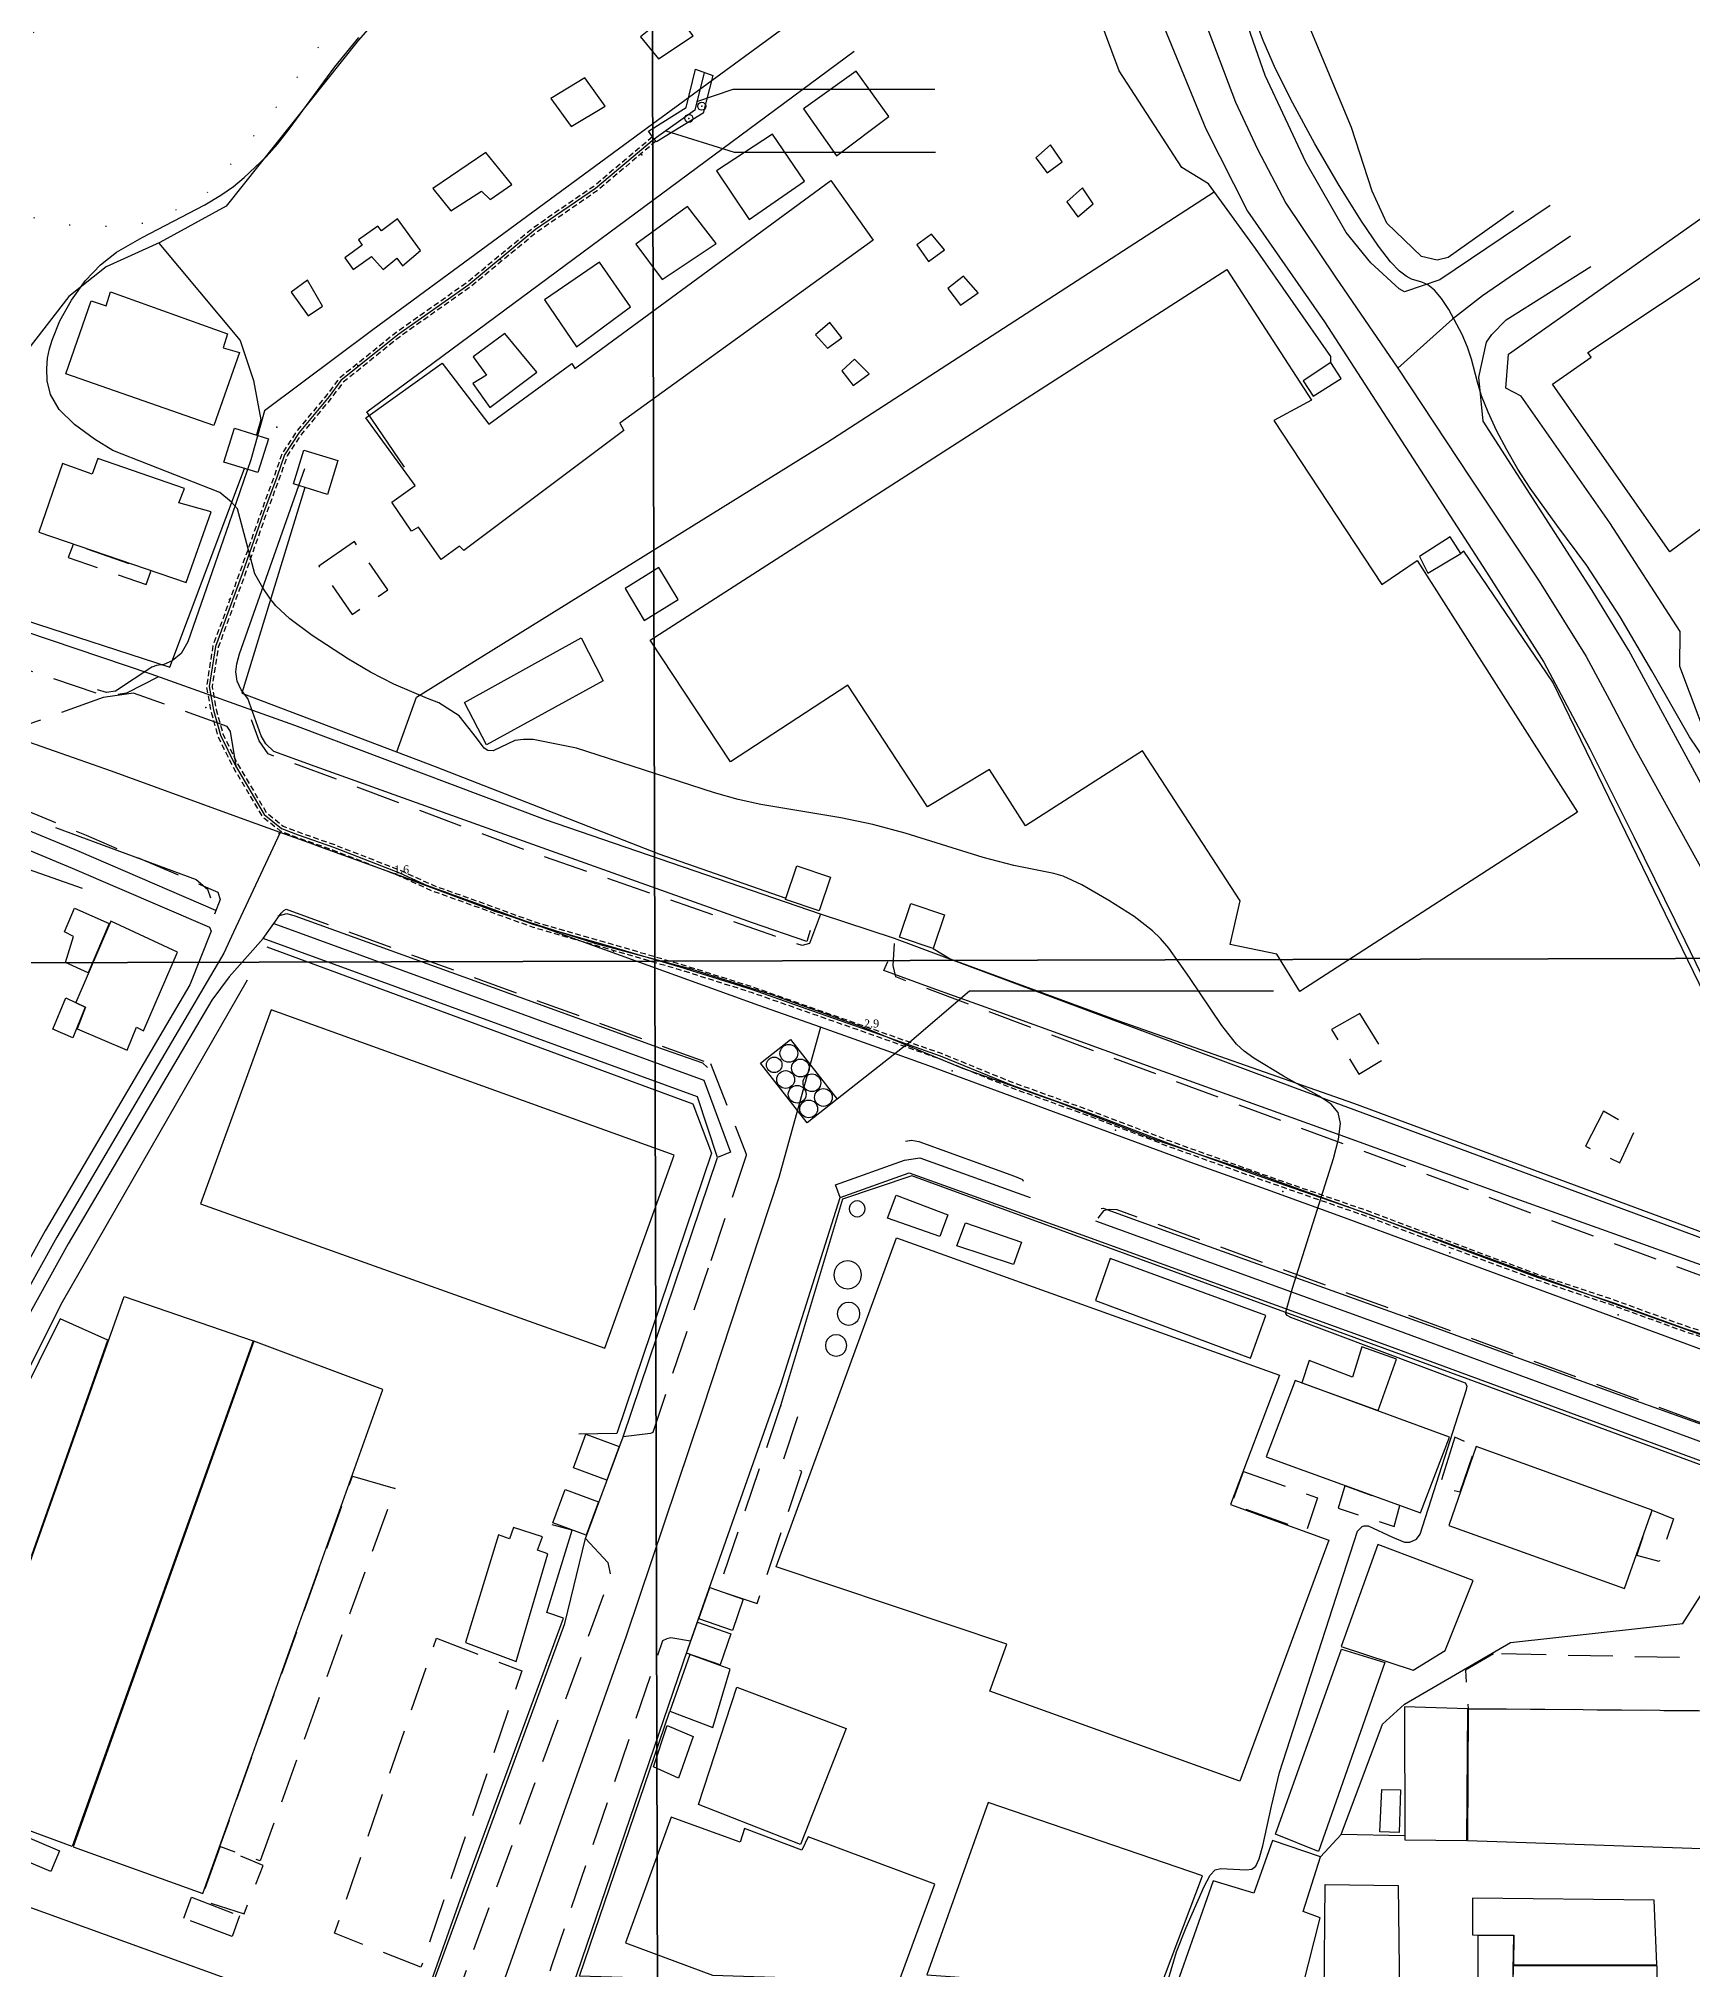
# Model space of a CAD drawing. Header units: millimetres. Extents: x 220021 to 223505, y 489325 to 491820.
# Drawn here: x 221732.9 to 221918.9, y 491147.2 to 491364.3 of the extents above; entities that cross this region are included whole.
import ezdxf

# ---------------------------------------------------------------- set-up
doc = ezdxf.new("R2010")
doc.units = ezdxf.units.MM
for name, pattern in [('5M2P5', [7.5, 5, -2.5]), ('AM4', [4, 0, -4]), ('HIDDEN', [9.525, 6.35, -3.175])]:
    doc.linetypes.add(name, pattern=pattern)
for name, color, linetype in [('000', 6, 'Continuous'), ('A0013110', 8, 'Continuous'), ('A0023210', 8, 'Continuous'), ('A0033324', 8, '5M2P5'), ('A0033327', 8, 'Continuous'), ('B0014111', 8, 'Continuous'), ('B0014116', 8, '5M2P5'), ('B0024120', 8, 'B0024120'), ('B0024127', 8, 'Continuous'), ('C0076117', 8, 'Continuous'), ('D0025111', 8, 'AM4'), ('F0017111', 8, 'Continuous'), ('SC520', 1, 'HIDDEN'), ('SC521', 1, 'Continuous'), ('SC523', 1, 'Continuous'), ('SC982', 7, 'Continuous'), ('SC983', 7, 'Continuous'), ('SC999', 7, 'Continuous'), ('zd001', 7, 'Continuous')]:
    doc.layers.add(name, color=color, linetype=linetype)
doc.styles.add('심도', font='')
doc.styles.get('심도').set_extended_font_data('Batang')
doc.linetypes.add('B0024120', pattern='A,10,-1.75,[133,ltypeshp.shx,S=0.75,R=0,X=0,Y=0],-3.25', length=15)

msp = doc.modelspace()

# ---------------------------------------------------------------- linework, layer by layer
at = {"layer": '000', "color": 2}
msp.add_lwpolyline([(221772.835, 491270.445), (221784.168, 491266.193), (221795.42, 491262.594), (221806.219, 491259.699), (221815.42, 491256.78), (221825.704, 491253.118), (221836.775, 491248.54), (221847.449, 491244.747), (221858.306, 491240.556), (221869.216, 491236.932), (221880.15, 491232.957), (221890.573, 491229.173), (221901.068, 491225.303), (221910.577, 491221.894), (221924.714, 491216.813)], dxfattribs=at)
for centre in [(221807.455, 491356.737), (221806.001, 491355.367)]:
    msp.add_circle(centre, 0.45, dxfattribs=at)
for p in [(221806.001, 491355.367), (221806.001, 491355.367), (221807.455, 491356.737), (221807.455, 491356.737), (221800.713, 491351.258), (221800.713, 491351.258), (221784.781, 491339.506), (221784.781, 491339.506), (221768.783, 491327.567), (221768.783, 491327.567), (221759.65, 491320.644), (221759.65, 491320.644), (221754.348, 491301.27), (221754.348, 491301.27), (221751.664, 491289.105), (221751.664, 491289.105), (221759.921, 491274.928), (221759.921, 491274.928), (221772.835, 491270.445), (221778.641, 491268.347), (221778.641, 491268.347), (221784.168, 491266.193, -3.443), (221795.42, 491262.594, -1.477), (221797.522, 491261.715), (221797.522, 491261.715), (221806.219, 491259.699, -1.526), (221815.42, 491256.78, -2.786), (221825.704, 491253.118, -3.195), (221835.618, 491248.245), (221835.618, 491248.245), (221836.775, 491248.54, -2.121), (221847.449, 491244.747, -1.804), (221854.004, 491241.552), (221854.004, 491241.552), (221858.306, 491240.556, -1.728), (221869.216, 491236.932, -1.75), (221872.799, 491234.673), (221872.799, 491234.673), (221880.15, 491232.957, -1.744), (221890.573, 491229.173, -2.085), (221891.607, 491227.774), (221891.607, 491227.774), (221901.068, 491225.303, -3.427), (221910.543, 491220.805), (221910.543, 491220.805), (221910.577, 491221.894, -2.033)]:
    msp.add_point(p, dxfattribs=at)
at = {"layer": 'A0013110', "flags": 128}
for points in [[(221902.87, 491345.559), (221890.461, 491337.191), (221886.475, 491335.853), (221885.885, 491336.177), (221882.704, 491339.131), (221879.936, 491342.522), (221875.408, 491350.452), (221870.834, 491360.203), (221866.79, 491371.817), (221864.677, 491382.262), (221864.038, 491390.222), (221864.283, 491405.612), (221864.969, 491413.723), (221865.41, 491424.542), (221865.505, 491427.578), (221867.736, 491436.064)], [(221927.818, 491226.505), (221874.221, 491246.294), (221829.147, 491263.122), (221820.812, 491265.86), (221789.892, 491276.485), (221761.667, 491287.063), (221745.507, 491292.858), (221722.941, 491300.45), (221706.701, 491304.794), (221701.714, 491306.745), (221677.275, 491315.761), (221672.023, 491317.144), (221663.029, 491321.403), (221648.482, 491328.877), (221635.551, 491337.371), (221616.11, 491354.468), (221614.078, 491358.61), (221613.552, 491363.23), (221613.816, 491365.503)], [(221859.478, 491365.584), (221864.131, 491354.206), (221868.825, 491344.942), (221877.493, 491332.491), (221895.701, 491304.324), (221902.149, 491294.206), (221907.349, 491284.451), (221912.307, 491274.499), (221918.037, 491262.891), (221923.539, 491251.523)], [(221935.775, 491281.492), (221931.081, 491279.615), (221922.354, 491278.506), (221921.407, 491278.624), (221919.866, 491280.509), (221911.733, 491295.502), (221907.601, 491302.272), (221895.344, 491321.293), (221894.838, 491326.275), (221895.723, 491330.197), (221896.326, 491331.077), (221897.944, 491332.718), (221907.446, 491338.702)], [(221597.401, 491332.217), (221605.749, 491330.797), (221611.352, 491328.433), (221617.337, 491324.943), (221623.298, 491319.386), (221631.842, 491314.07), (221643.204, 491308.036), (221652.948, 491302.29), (221665.744, 491296.128), (221680.564, 491290.34), (221695.463, 491285.574), (221707.784, 491281.46), (221727.088, 491275.017), (221736.636, 491271.052), (221752.09, 491264.393), (221752.282, 491263.964), (221749.881, 491257.926), (221733.596, 491230.261), (221722.46, 491210.22), (221722.3, 491209.916)], [(221775.136, 491139.931), (221792.037, 491186.08), (221794.367, 491195.644), (221798.594, 491207.073), (221809.209, 491238.48), (221806.961, 491245.331), (221758.105, 491263.122), (221754.303, 491258.802), (221752.329, 491256.171), (221736.2, 491228.771), (221725.099, 491208.793), (221723.096, 491204.985), (221704.743, 491162.912), (221690.575, 491129.65)], [(221926.065, 490967.632), (221884.145, 490965.926), (221841.562, 490964.157), (221829.822, 490962.765), (221785.434, 490961.255), (221780.631, 490965.66), (221775.385, 491083.957), (221776.329, 491092.685), (221782.839, 491116.739), (221793.427, 491146.715), (221805.89, 491183.204), (221816.389, 491213.054), (221823.006, 491233.983), (221830.761, 491236.765), (221850.73, 491229.605), (221884.679, 491217.321), (221928.193, 491201.314)]]:
    msp.add_lwpolyline(points, dxfattribs=at)
at = {"layer": 'A0023210', "flags": 128}
for points in [[(221863.134, 491368.7), (221867.483, 491357.204), (221869.946, 491351.886), (221873.154, 491345.84), (221878.715, 491337.507), (221885.748, 491327.261), (221893.848, 491315.001), (221901.651, 491303.298), (221906.941, 491294.854), (221909.541, 491289.977), (221912.404, 491284.523), (221920.382, 491270.096), (221925.187, 491258.347), (221933.336, 491239.405), (221935.085, 491234.846), (221936.833, 491230.286), (221937.008, 491225.017), (221936.815, 491224.008), (221934.536, 491212.127)], [(221905.155, 491342.135), (221898.387, 491337.531), (221895.271, 491335.411), (221891.876, 491332.77), (221885.748, 491327.261)], [(221923.136, 491215.704), (221879.45, 491231.807), (221870.963, 491234.878), (221862.475, 491237.949), (221833.002, 491248.819), (221829.957, 491249.899), (221820.797, 491253.146), (221813.886, 491255.595), (221788.989, 491264.585), (221764.091, 491273.574), (221763.803, 491273.679), (221760.024, 491275.055), (221755.995, 491276.522), (221741.072, 491281.955), (221715.362, 491290.955)], [(221760.024, 491275.055), (221754.799, 491263.821), (221753.701, 491261.458), (221734.898, 491229.516), (221723.779, 491209.507), (221721.742, 491205.635), (221703.366, 491163.505), (221689.184, 491130.212), (221685.444, 491120.421), (221681.703, 491110.629), (221673.889, 491088.047), (221669.856, 491072.436), (221669.097, 491069.225), (221668.612, 491063.01), (221669.676, 491038.672), (221670.199, 491030.067)], [(221820.797, 491253.146), (221817.572, 491241.512), (221816.108, 491236.231), (221807.491, 491210.063), (221798.964, 491184.642), (221784.281, 491143.323), (221774.23, 491113.818), (221768.825, 491093.43), (221768.25, 491082.789), (221768.811, 491068.111), (221769.371, 491053.433), (221770.477, 491030.714), (221770.859, 491024.689), (221773.24, 490969.241), (221773.347, 490965.909), (221773.738, 490953.66), (221774.832, 490927.372), (221776.959, 490887.078), (221777.683, 490865.175), (221779.084, 490823.771), (221780.741, 490786.488)]]:
    msp.add_lwpolyline(points, dxfattribs=at)
at = {"layer": 'A0033324', "flags": 128}
for points in [[(221574.656, 491329.398), (221574.092, 491331.964), (221574.409, 491332.547), (221574.733, 491332.874), (221579.239, 491334.289), (221585.547, 491334.871), (221590.558, 491334.905), (221597.685, 491334.759), (221603.505, 491334.255), (221611.903, 491332.541), (221613.144, 491332.018), (221619.738, 491328.173), (221625.741, 491322.577), (221633.839, 491317.539), (221645.159, 491311.526), (221654.834, 491305.821), (221667.342, 491299.798), (221681.903, 491294.111), (221696.706, 491289.376), (221709.05, 491285.254), (221728.49, 491278.766), (221738.195, 491274.736), (221753.038, 491268.34), (221753.27, 491267.523), (221752.09, 491264.393)], [(221746.335, 491292.561), (221742.749, 491290.71), (221741.605, 491290.528), (221739.612, 491290.621), (221721.785, 491296.619), (221707.865, 491300.343), (221707.315, 491301.335), (221707.106, 491304.686)], [(221820.812, 491265.86), (221819.56, 491262.559), (221818.743, 491262.341), (221788.54, 491272.72), (221760.29, 491283.307), (221758.682, 491283.884), (221757.655, 491285.352), (221756.34, 491288.973)], [(221927.818, 491226.505), (221926.123, 491224.008), (221924.058, 491223.629), (221872.828, 491242.544), (221829.296, 491258.797), (221828.968, 491260.102), (221829.147, 491263.122)], [(221980.43, 491174.166), (221983.1, 491176.808), (221982.908, 491177.307), (221982.704, 491177.463), (221962.144, 491190.242), (221939.573, 491201.763), (221929.512, 491205.091), (221886.05, 491221.079), (221854.18, 491232.611), (221853.281, 491232.654), (221852.64, 491232.5), (221850.414, 491229.718)], [(221794.367, 491195.644), (221796.87, 491192.926), (221797.202, 491191.457), (221777.97, 491138.948), (221768.497, 491110.037), (221765.249, 491098.037), (221764.308, 491093.785), (221764.137, 491089.695), (221764.116, 491081.676), (221764.967, 491059.864), (221766.169, 491027.628), (221765.975, 491027.43), (221763.209, 491026.744)], [(221806.203, 491184.095), (221803.972, 491184.461), (221803.514, 491184.35), (221803.033, 491184.121), (221790.593, 491147.699), (221780.022, 491117.772), (221780.02, 491117.604), (221780.14, 491117.485), (221782.839, 491116.739)]]:
    msp.add_lwpolyline(points, dxfattribs=at)
at = {"layer": 'A0033324'}
for points in [[(221755.114, 491282.333), (221754.433, 491286.39), (221754.083, 491286.951), (221743.528, 491290.736), (221740.129, 491290.232), (221731.3, 491287.063), (221730.757, 491286.277), (221723.9, 491264.59), (221716.46, 491243.438), (221717.192, 491241.948), (221718.673, 491240.688)], [(221758.105, 491263.122), (221760.159, 491265.958), (221760.461, 491266.27), (221760.721, 491266.426), (221808.443, 491249.048), (221812.456, 491238.868), (221812.457, 491238.72), (221808.172, 491226.041), (221801.93, 491207.574), (221801.692, 491207.434), (221798.594, 491207.073)]]:
    msp.add_lwpolyline(points, dxfattribs=at)
at = {"layer": 'A0033327', "flags": 128}
for points in [[(221752.796, 491266.266), (221737.416, 491272.894), (221727.789, 491276.892), (221708.417, 491283.357), (221696.085, 491287.475), (221681.234, 491292.226), (221666.543, 491297.963), (221653.891, 491304.056), (221644.182, 491309.781), (221632.841, 491315.805), (221624.52, 491320.982), (221618.538, 491326.558), (221612.248, 491330.226), (221611.628, 491330.487), (221604.627, 491332.526), (221597.543, 491333.488), (221590.346, 491333.713), (221583.973, 491333.25), (221580.819, 491332.959), (221574.3, 491331.016)], [(221759.325, 491264.806), (221807.702, 491247.19), (221810.679, 491239.08), (221809.209, 491238.48)], [(221851.735, 491231.369), (221885.365, 491219.2), (221928.853, 491203.203), (221938.8, 491199.912), (221961.16, 491188.499), (221981.892, 491175.613)]]:
    msp.add_lwpolyline(points, dxfattribs=at)
at = {"layer": 'A0033327'}
msp.add_lwpolyline([(221823.006, 491233.983), (221822.492, 491235.416), (221830.267, 491238.206), (221831.966, 491238.458), (221844.378, 491234.007)], dxfattribs=at)
at = {"layer": 'B0014111', "flags": 128}
for points in [[(221948.104, 491356.285), (221956.873, 491343.7), (221960.495, 491345.977), (221970.4, 491331.757), (221967.066, 491329.761), (221976.672, 491316.006), (221955.983, 491301.713), (221943.079, 491320.21), (221936.105, 491315.452), (221933.415, 491319.266), (221916.339, 491306.605), (221903.127, 491325.49), (221907.482, 491328.516), (221907.121, 491329.036)], [(221821.969, 491348.385), (221826.739, 491341.684), (221798.227, 491321.071), (221798.695, 491320.267), (221780.678, 491306.771), (221780.21, 491307.254), (221778.144, 491305.763), (221775.578, 491309.402), (221774.82, 491308.939), (221772.593, 491312.21), (221775.202, 491314.065), (221769.662, 491321.677), (221778.258, 491327.831), (221783.491, 491320.971), (221792.851, 491327.782), (221793.176, 491327.253)], [(221866.51, 491338.368), (221876.032, 491323.681), (221871.795, 491321.391), (221883.957, 491302.927), (221887.929, 491305.635), (221905.95, 491277.342), (221874.726, 491257.17), (221872.141, 491261.364), (221866.886, 491262.465), (221867.997, 491267.374), (221857.02, 491284.235), (221843.856, 491275.794), (221839.803, 491282.131), (221832.854, 491277.934), (221823.891, 491291.623), (221810.666, 491282.987), (221801.646, 491296.673)], [(221740.935, 491335.859), (221754.105, 491331.126), (221753.621, 491329.545), (221755.448, 491329.036), (221752.569, 491320.828), (221735.921, 491326.625), (221738.757, 491334.836), (221740.478, 491334.287)], [(221739.526, 491317.112), (221738.889, 491315.366), (221735.536, 491316.561), (221732.9, 491308.842), (221749.456, 491303.156), (221752.264, 491311.102), (221748.651, 491312.137), (221749.29, 491313.752)], [(221736.914, 491266.548), (221740.816, 491264.813), (221738.451, 491259.253), (221735.892, 491260.421), (221736.804, 491263.336), (221735.792, 491263.866)], [(221740.981, 491265.084), (221737.056, 491255.94), (221738.13, 491255.416), (221737.204, 491252.977), (221742.808, 491250.573), (221743.862, 491253.153), (221744.671, 491252.751), (221748.478, 491261.596)], [(221735.935, 491256.438), (221738.098, 491255.412), (221736.693, 491251.939), (221734.473, 491252.92)], [(221759.02, 491255.112), (221751.071, 491233.292), (221796.536, 491217.038), (221804.334, 491238.755)], [(221829.303, 491234.251), (221835.143, 491232.053), (221834.219, 491229.597), (221828.357, 491231.655)], [(221837.124, 491231.155), (221843.428, 491228.981), (221842.518, 491226.46), (221836.142, 491228.551)], [(221829.34, 491229.463), (221872.435, 491214.011), (221866.923, 491199.451), (221877.977, 491195.444), (221867.967, 491168.359), (221839.85, 491178.457), (221841.759, 491183.772), (221815.824, 491192.442)], [(221853.381, 491227.141), (221851.741, 491222.398), (221869.185, 491215.936), (221870.889, 491220.719)], [(221742.472, 491222.853), (221756.999, 491217.878), (221736.652, 491161.012), (221722.402, 491166.259)], [(221735.282, 491220.348), (221723.254, 491196.151), (221732.096, 491193.755), (221740.663, 491217.959)], [(221757.081, 491217.85), (221736.752, 491160.976), (221751.316, 491155.723), (221771.566, 491212.382)], [(221881.688, 491217.188), (221880.626, 491213.775), (221875.787, 491215.665), (221874.937, 491213.158), (221883.533, 491210.022), (221885.579, 491215.824)], [(221874.182, 491213.397), (221870.919, 491204.843), (221888.299, 491198.536), (221891.573, 491207.055)], [(221894.561, 491205.997), (221891.488, 491197.104), (221911.256, 491190.002), (221914.343, 491198.824)], [(221786.289, 491196.889), (221785.838, 491195.603), (221784.578, 491196.042), (221780.873, 491183.933), (221786.589, 491181.805), (221790.139, 491193.902), (221788.986, 491194.344), (221789.53, 491195.822)], [(221883.502, 491194.962), (221879.372, 491183.494), (221887.467, 491180.822), (221891.071, 491183.055), (221894.207, 491190.916)], [(221879.397, 491183.203), (221884.281, 491181.693), (221876.822, 491160.448), (221871.989, 491162.404)], [(221806.127, 491182.593), (221803.849, 491176.21), (221808.678, 491174.394), (221810.636, 491180.961)], [(221811.407, 491178.91), (221823.705, 491174.26), (221818.559, 491161.208), (221807.077, 491165.722)], [(221886.501, 491176.715), (221886.543, 491161.767), (221893.486, 491161.674), (221893.598, 491176.471)], [(221893.643, 491176.469), (221893.578, 491161.672), (221940.77, 491160.081), (221941.135, 491176.065)], [(221839.679, 491165.944), (221832.773, 491146.573), (221858.85, 491144.702), (221863.762, 491157.719)], [(221804.028, 491164.305), (221798.884, 491150.18), (221808.661, 491146.527), (221829.646, 491145.864), (221833.667, 491156.746), (221819.416, 491162.102), (221818.724, 491160.585), (221812.255, 491163.036), (221811.76, 491161.486)], [(221711.212, 491161.649), (221760.319, 491143.855), (221753.722, 491125.093), (221704.367, 491142.954)], [(221730.096, 491162.703), (221735.223, 491160.528), (221734.232, 491158.191), (221729.105, 491160.367)], [(221871.65, 491161.67), (221869.552, 491155.769), (221864.96, 491157.138), (221860.688, 491144.984), (221875.018, 491145.124), (221877.01, 491152.982), (221875.097, 491153.679), (221877.047, 491159.821)], [(221877.588, 491156.731), (221885.794, 491156.623), (221885.929, 491144.252), (221877.443, 491144.261)], [(221894.144, 491155.2), (221894.139, 491151.066), (221898.791, 491151.042), (221898.766, 491147.673), (221914.878, 491147.729), (221914.586, 491154.955)], [(221894.774, 491151.029), (221898.749, 491151.002), (221898.109, 491117.706), (221894.74, 491117.474)], [(221914.882, 491147.614), (221914.675, 491117.347), (221898.199, 491117.704), (221898.765, 491147.566)]]:
    msp.add_lwpolyline(points, close=True, dxfattribs=at)
at = {"layer": 'B0014111'}
for points in [[(221783.256, 491284.911), (221780.778, 491289.683), (221793.884, 491296.924), (221796.371, 491292.104)], [(221803.559, 491174.594), (221806.477, 491173.354), (221804.847, 491168.684), (221802.018, 491169.947)]]:
    msp.add_lwpolyline(points, close=True, dxfattribs=at)
at = {"layer": 'B0014116', "flags": 128}
for points in [[(221736.746, 491307.455), (221736.203, 491305.966), (221744.973, 491302.945), (221745.474, 491304.419)], [(221768.378, 491307.763), (221764.38, 491304.986), (221768.143, 491299.571), (221772.14, 491302.348)], [(221881.458, 491254.697), (221878.29, 491252.906), (221881.345, 491247.869), (221884.549, 491249.775)], [(221908.883, 491243.712), (221906.867, 491239.76), (221910.714, 491237.885), (221912.435, 491241.613)], [(221816.322, 491210.566), (221809.295, 491189.809), (221813.686, 491188.322), (221818.716, 491203.181), (221816.576, 491204.281), (221818.393, 491209.729)], [(221892.137, 491207.021), (221890.425, 491201.483), (221892.745, 491200.883), (221894.507, 491206.019)], [(221768.169, 491202.662), (221772.952, 491201.265), (221757.779, 491159.386), (221753.248, 491160.983)], [(221868.372, 491203.185), (221876.691, 491200.232), (221875.466, 491196.454), (221867.033, 491199.5)], [(221879.775, 491201.574), (221879.017, 491199.061), (221885.339, 491196.988), (221885.959, 491199.339)], [(221914.368, 491198.813), (221916.74, 491197.859), (221915.144, 491193.036), (221912.624, 491193.744)], [(221777.606, 491184.429), (221787.204, 491180.758), (221775.869, 491147.418), (221766.153, 491151.24)], [(221896.519, 491182.674), (221893.358, 491180.814), (221893.643, 491176.5), (221941.124, 491176.084), (221937.823, 491181.816)], [(221753.228, 491160.931), (221751.106, 491154.991), (221755.967, 491153.422), (221758.129, 491158.852)]]:
    msp.add_lwpolyline(points, close=True, dxfattribs=at)
at = {"layer": 'B0014116'}
for points in [[(221883.933, 491167.403), (221886.03, 491167.37), (221885.88, 491162.581), (221883.732, 491162.668)], [(221749.187, 491152.937), (221750.043, 491155.295), (221755.467, 491153.204), (221754.632, 491150.872)]]:
    msp.add_lwpolyline(points, close=True, dxfattribs=at)
at = {"layer": 'B0024120', "flags": 128}
for points in [[(221898.757, 491344.936), (221891.421, 491339.703), (221890.159, 491339.402), (221888.417, 491339.838), (221884.513, 491343.581), (221882.859, 491347.188), (221880.522, 491354.345), (221872.285, 491374.135), (221870.14, 491383.952), (221870.122, 491393.863), (221870.554, 491406.992), (221896.536, 491408.483), (221912.908, 491409.524), (221934.435, 491410.863), (221948.365, 491412.718), (221967.217, 491416.85), (221988.868, 491420.372), (222003.956, 491417.55), (222015.323, 491414.361), (222022.192, 491411.352)], [(221878.205, 491327.914), (221878.215, 491328.59), (221869.747, 491340.717), (221864.435, 491347.998), (221861.448, 491349.855), (221854.413, 491360.732), (221849.659, 491373.427), (221845.748, 491384.556), (221844.253, 491394.807), (221844.914, 491399.559), (221844.818, 491401.016), (221843.25, 491403.838), (221830.464, 491395.612), (221819.127, 491388.679), (221808.909, 491385.076), (221795.598, 491382.87), (221784.386, 491381.114), (221779.592, 491376.515), (221768.805, 491364.142), (221753.945, 491345.499), (221746.504, 491341.393), (221740.456, 491338.681), (221736.264, 491335.333), (221728.852, 491325.729), (221727.604, 491320.036), (221728.474, 491311.22), (221730.813, 491300.277), (221731.229, 491298.978), (221707.352, 491304.847)], [(221932.404, 491283.327), (221921.698, 491282.456), (221917.447, 491293.722), (221917.486, 491297.671), (221909.597, 491309.88), (221899.604, 491324.108), (221897.893, 491325.005), (221898.207, 491328.854), (221928.206, 491350.012)], [(221773.166, 491284.105), (221775.381, 491290.28), (221821.531, 491318.924), (221865.076, 491347.119)], [(221746.369, 491341.333), (221755.52, 491330.382), (221757.024, 491325.871), (221757.86, 491321.444), (221757.366, 491319.758)], [(221731.229, 491298.978), (221747.626, 491293.626), (221756.022, 491315.987)], [(221762.822, 491313.839), (221755.703, 491290.711), (221777.48, 491282.474), (221802.63, 491272.664), (221816.912, 491267.647)], [(221833.48, 491262.017), (221835.387, 491260.843), (221854.267, 491253.912), (221880.74, 491244.623), (221925.934, 491227.88), (221931.37, 491231.158), (221924.104, 491248.893), (221910.755, 491276.352), (221903.169, 491291.961), (221893.182, 491306.673), (221892.828, 491306.418)], [(221737.784, 491268.736), (221714.23, 491277.033), (221690.428, 491219.745), (221684.133, 491220.451)], [(221758.536, 491262.17), (221806.435, 491244.529), (221808.536, 491238.989), (221797.909, 491207.433), (221793.617, 491207.36)], [(221675.007, 490831.297), (221674.608, 490840.878), (221674.745, 490876.275), (221681.455, 490882.311), (221682.437, 490885.156), (221680.57, 490913.662), (221679.846, 490921.783), (221674.079, 491034.268), (221673.972, 491038.463), (221673.416, 491046.14), (221672.288, 491063.973), (221672.819, 491071.412), (221675.211, 491080.13), (221680.385, 491094.906), (221722.287, 491195.922), (221735.548, 491222.244), (221756.37, 491258.475)], [(221927.389, 491201.1), (221893.668, 491213.55), (221831.069, 491236.419), (221823.266, 491233.789), (221816.322, 491210.566)], [(221886.542, 491162.194), (221879.355, 491162.341), (221884.008, 491174.755), (221886.475, 491177.026), (221898.403, 491183.95), (221917.786, 491186.081), (221927.389, 491201.1), (221938.454, 491197.467), (221960.048, 491186.424), (221979.405, 491173.866)], [(221762.96, 491027.908), (221762.368, 491047.776), (221761.44, 491064.304), (221760.562, 491089.431), (221761.723, 491097.848), (221765.381, 491111.576), (221775.535, 491141.639), (221780.741, 491156.264), (221791.882, 491186.693), (221790.037, 491187.311), (221792.869, 491196.579), (221790.639, 491197.171)], [(221875.018, 491145.124), (221874.938, 491143.888), (221793.717, 491146.403), (221803.849, 491176.21)], [(221879.355, 491162.341), (221877.048, 491159.821)]]:
    msp.add_lwpolyline(points, dxfattribs=at)
at = {"layer": 'B0024127', "flags": 128}
for points in [[(221753.707, 491316.707), (221754.896, 491320.527), (221758.715, 491319.338), (221757.526, 491315.519)], [(221761.522, 491314.244), (221762.71, 491318.063), (221766.53, 491316.874), (221765.341, 491313.055)], [(221816.866, 491267.514), (221818.157, 491271.299), (221821.943, 491270.008), (221820.652, 491266.223)], [(221829.684, 491263.278), (221830.975, 491267.064), (221834.761, 491265.773), (221833.47, 491261.987)], [(221793.01, 491203.607), (221794.397, 491207.359), (221798.149, 491205.972), (221796.762, 491202.22)], [(221790.697, 491197.398), (221792.084, 491201.15), (221795.836, 491199.763), (221794.449, 491196.011)], [(221808.347, 491190.117), (221812.126, 491188.802), (221810.909, 491185.29), (221807.129, 491186.599)], [(221806.961, 491186.248), (221810.739, 491184.933), (221809.523, 491181.421), (221805.743, 491182.73)]]:
    msp.add_lwpolyline(points, close=True, dxfattribs=at)
at = {"layer": 'C0076117', "flags": 128}
for points in [[(221800.553, 491364.552), (221802.602, 491362.073), (221806.484, 491364.64), (221804.294, 491367.539)], [(221790.487, 491357.614), (221792.773, 491354.454), (221796.602, 491356.739), (221794.294, 491359.939)], [(221824.821, 491360.663), (221818.892, 491356.458), (221822.615, 491351.168), (221828.477, 491355.566)], [(221815.394, 491353.583), (221809.096, 491349.475), (221812.799, 491343.98), (221819.021, 491348.309)], [(221783.183, 491351.534), (221777.215, 491347.464), (221779.221, 491344.95), (221782.687, 491347.184), (221783.659, 491346.245), (221786.102, 491347.915)], [(221846.681, 491352.381), (221845.026, 491350.937), (221846.305, 491349.25), (221847.984, 491350.468)], [(221850.271, 491347.54), (221848.522, 491345.984), (221849.756, 491344.281), (221851.481, 491345.768)], [(221773.225, 491344.085), (221771.424, 491342.722), (221771.027, 491343.243), (221768.833, 491341.718), (221769.255, 491341.09), (221767.308, 491339.684), (221768.244, 491338.387), (221770.298, 491339.845), (221771.624, 491338.362), (221773.14, 491339.646), (221773.792, 491338.782), (221775.821, 491340.501)], [(221805.85, 491345.451), (221800.031, 491341.229), (221802.996, 491337.252), (221809.061, 491341.31)], [(221833.305, 491342.357), (221831.631, 491341.132), (221832.945, 491339.28), (221834.747, 491340.569)], [(221795.931, 491339.2), (221789.781, 491334.964), (221793.357, 491329.67), (221799.446, 491334.177)], [(221836.906, 491337.634), (221835.128, 491336.233), (221836.535, 491334.374), (221838.542, 491335.763)], [(221763.098, 491337.156), (221761.256, 491335.802), (221763.163, 491333.174), (221764.785, 491334.253)], [(221785.29, 491331.162), (221781.741, 491328.554), (221783.233, 491326.475), (221781.703, 491325.532), (221783.63, 491322.837), (221788.9, 491326.831)], [(221821.843, 491332.422), (221820.249, 491331.032), (221821.588, 491329.539), (221823.188, 491330.69)], [(221824.628, 491328.296), (221823.194, 491326.972), (221824.493, 491325.314), (221826.27, 491326.626)], [(221875.094, 491325.857), (221876.207, 491324.11), (221879.361, 491326.099), (221878.205, 491327.914)], [(221891.636, 491308.287), (221888.165, 491306.107), (221889.109, 491304.232), (221892.828, 491306.418)], [(221800.987, 491298.905), (221804.811, 491301.249), (221802.61, 491304.839), (221798.84, 491302.49)]]:
    msp.add_lwpolyline(points, close=True, dxfattribs=at)
at = {"layer": 'C0076117'}
for points in [[(221825.822, 491232.718), (221825.779, 491232.995), (221825.651, 491233.244), (221825.453, 491233.442), (221825.204, 491233.57), (221824.927, 491233.613), (221824.651, 491233.57), (221824.401, 491233.442), (221824.203, 491233.244), (221824.076, 491232.995), (221824.032, 491232.718), (221824.076, 491232.442), (221824.203, 491232.192), (221824.401, 491231.994), (221824.651, 491231.867), (221824.927, 491231.823), (221825.204, 491231.867), (221825.453, 491231.994), (221825.651, 491232.192), (221825.779, 491232.442)], [(221825.43, 491225.296), (221825.353, 491225.78), (221825.131, 491226.217), (221824.785, 491226.563), (221824.348, 491226.785), (221823.864, 491226.862), (221823.381, 491226.785), (221822.944, 491226.563), (221822.598, 491226.217), (221822.376, 491225.78), (221822.299, 491225.296), (221822.376, 491224.813), (221822.598, 491224.376), (221822.944, 491224.03), (221823.381, 491223.808), (221823.864, 491223.731), (221824.348, 491223.808), (221824.785, 491224.03), (221825.131, 491224.376), (221825.353, 491224.813)], [(221825.243, 491220.919), (221825.181, 491221.312), (221825, 491221.667), (221824.719, 491221.948), (221824.364, 491222.129), (221823.971, 491222.191), (221823.578, 491222.129), (221823.223, 491221.948), (221822.942, 491221.667), (221822.761, 491221.312), (221822.699, 491220.919), (221822.761, 491220.526), (221822.942, 491220.171), (221823.223, 491219.889), (221823.578, 491219.709), (221823.971, 491219.647), (221824.364, 491219.709), (221824.719, 491219.889), (221825, 491220.171), (221825.181, 491220.526)], [(221823.76, 491217.352), (221823.701, 491217.723), (221823.531, 491218.057), (221823.265, 491218.323), (221822.931, 491218.493), (221822.56, 491218.552), (221822.189, 491218.493), (221821.855, 491218.323), (221821.589, 491218.057), (221821.419, 491217.723), (221821.36, 491217.352), (221821.419, 491216.981), (221821.589, 491216.647), (221821.855, 491216.381), (221822.189, 491216.211), (221822.56, 491216.152), (221822.931, 491216.211), (221823.265, 491216.381), (221823.531, 491216.647), (221823.701, 491216.981)]]:
    msp.add_lwpolyline(points, close=True, dxfattribs=at)
at = {"layer": 'D0025111', "flags": 128}
msp.add_lwpolyline([(221763.154, 491430.2), (221750.975, 491435.234), (221746.527, 491437.032), (221742.482, 491439.123), (221740.663, 491440.187), (221738.879, 491440.729), (221737.123, 491440.306), (221735.809, 491439.531), (221734.533, 491437.762), (221733.958, 491435.446), (221734.25, 491433.197), (221735.06, 491430.811), (221736.273, 491427.737), (221737.795, 491424.987), (221741.303, 491420.061), (221742.53, 491417.026), (221743.195, 491413.824), (221743.333, 491411.661), (221743.328, 491407.963), (221742.01, 491400.949), (221740.944, 491397.421), (221740.26, 491393.997), (221739.924, 491390.371), (221739.92, 491383.795), (221739.915, 491379.773), (221739.897, 491377.168), (221739.786, 491374.362), (221739.643, 491372.675), (221739.307, 491371.118), (221736.201, 491367.527), (221732.917, 491365.344), (221728.781, 491363.227), (221725.871, 491361.093), (221723.505, 491358.571), (221721.796, 491355.598), (221721.214, 491353.447), (221721.243, 491350.839), (221723.624, 491347.357), (221727.884, 491345.326), (221731.031, 491344.545), (221733.876, 491343.797), (221736.894, 491343.296), (221739.592, 491343.214), (221742.06, 491343.258), (221744.546, 491343.585), (221747.077, 491344.496), (221749.057, 491345.443), (221750.378, 491345.931), (221751.746, 491346.894), (221758.822, 491355.544), (221766.892, 491367.039), (221772.969, 491376.27), (221776.896, 491383.885), (221779.381, 491388.811), (221780.63, 491391.803), (221781.278, 491395.281), (221781.49, 491398.022), (221781.487, 491401.213), (221781.145, 491404.336), (221780.382, 491409.773), (221779.828, 491412.184), (221776.453, 491417.822), (221771.377, 491424.11), (221768.448, 491426.531)], close=True, dxfattribs=at)
at = {"layer": 'F0017111'}
for points, elevation in [([(221920.505, 491282.905), (221918.558, 491285.825), (221914.306, 491293.242), (221910.748, 491299.306), (221907.004, 491305.062), (221903.628, 491309.62), (221900.627, 491313.774), (221899.256, 491315.916), (221897.99, 491318.089), (221896.849, 491320.26), (221895.887, 491322.324), (221895.162, 491324.157), (221894.697, 491325.683), (221894.047, 491328.288), (221893.587, 491329.641), (221892.989, 491331.056), (221891.488, 491333.877), (221890.664, 491335.111), (221889.861, 491336.06), (221889.126, 491336.641), (221888.46, 491336.949), (221887.286, 491337.298), (221886.674, 491337.611), (221885.924, 491338.197), (221884.93, 491339.221), (221883.551, 491340.978), (221881.639, 491343.798), (221879.143, 491347.828), (221876.418, 491352.501), (221873.917, 491357.068), (221871.992, 491360.939), (221870.597, 491364.134), (221869.584, 491366.833)], 45), ([(221859.471, 491144.464), (221860.831, 491149.141), (221861.925, 491151.875), (221863.969, 491156.495), (221864.646, 491157.776), (221865.192, 491158.361), (221865.836, 491158.526), (221868.667, 491158.389), (221869.324, 491158.449), (221869.781, 491158.797), (221870.155, 491159.621), (221870.545, 491161.063), (221871.519, 491165.52), (221872.431, 491169.341), (221881.19, 491196.45), (221881.748, 491197.008), (221881.971, 491197.063), (221882.417, 491197.063), (221885.149, 491195.782), (221886.487, 491195.225), (221887.101, 491195.225), (221887.826, 491195.559), (221888.272, 491196.116), (221893.478, 491212.392), (221893.541, 491212.771), (221893.351, 491213.118), (221873.714, 491220.487), (221873.313, 491220.71), (221873.134, 491220.955), (221873.174, 491221.235), (221873.883, 491223.813), (221878.501, 491238.391), (221879.073, 491240.554), (221879.305, 491242.32), (221879.047, 491243.568), (221878.247, 491244.501), (221876.882, 491245.401), (221872.899, 491247.645), (221869.528, 491249.648), (221868.462, 491250.443), (221867.607, 491251.243), (221865.934, 491253.324), (221862.324, 491258.741), (221859.981, 491262.03), (221859.042, 491263.119), (221858.143, 491264.002), (221856.096, 491265.608), (221853.239, 491267.416), (221850.188, 491269.163), (221848.106, 491270.143), (221847.046, 491270.452), (221842.541, 491271.354), (221839.098, 491272.218), (221830.324, 491274.961), (221826.675, 491275.944), (221823.107, 491276.693), (221814.078, 491278.209), (221811.558, 491278.774), (221808.878, 491279.508), (221796.954, 491283.363), (221793.373, 491284.529), (221788.479, 491285.518), (221787.396, 491285.518), (221786.444, 491285.388), (221783.977, 491284.22), (221783.371, 491284.263), (221782.981, 491284.522), (221782.115, 491285.691), (221780.167, 491288.157), (221777.866, 491289.629), (221776.592, 491290.117), (221772.834, 491291.738), (221770.209, 491293.091), (221767.727, 491294.529), (221763.636, 491297.206), (221761.112, 491299.079), (221759.559, 491300.533), (221758.873, 491301.397), (221758.098, 491302.58), (221757.191, 491304.146), (221755.247, 491311.447), (221754.544, 491312.2), (221753.238, 491313.304), (221741.204, 491318.025), (221739.144, 491319.289), (221736.904, 491320.93), (221735.185, 491322.625), (221734.209, 491324.292), (221733.823, 491325.855), (221733.782, 491327.241), (221733.88, 491328.407), (221734.076, 491329.432), (221734.371, 491330.427), (221735.255, 491332.595), (221736.553, 491334.921), (221738.141, 491337.12), (221739.81, 491338.883), (221741.64, 491340.314), (221744.524, 491341.968), (221751.565, 491345.63), (221753.371, 491346.719), (221754.779, 491347.713), (221756.001, 491348.71), (221758.459, 491351.041), (221759.74, 491352.481), (221761.058, 491354.143), (221766.197, 491361.18), (221768.867, 491364.469)], 40)]:
    msp.add_lwpolyline(points, dxfattribs=dict(at, elevation=elevation))
at = {"layer": 'SC520', "ltscale": 0.1, "flags": 128}
for points in [[(221801.908, 491353.283), (221795.305, 491347.719), (221788.578, 491343.108), (221781.058, 491336.909), (221773.064, 491331.273), (221766.629, 491326.086), (221765.282, 491324.279), (221761.925, 491320.215), (221760.249, 491317.671), (221759.37, 491315.133), (221757.876, 491311.093), (221755.474, 491304.251), (221752.469, 491296.048), (221751.745, 491291.479), (221752.232, 491288.753), (221753.014, 491285.885), (221754.698, 491282.464), (221758.003, 491276.866), (221760.041, 491275.225), (221761.949, 491274.489), (221765.913, 491273.097), (221773.347, 491270.213), (221776.999, 491268.538), (221781.492, 491266.926), (221788.48, 491264.402), (221796.492, 491262.097), (221804.911, 491259.649), (221813.004, 491257.091), (221819.068, 491254.953), (221826.766, 491252.252), (221834.146, 491249.636), (221842.128, 491246.396), (221851.395, 491243.04), (221859.899, 491239.772), (221868.737, 491236.594), (221872.966, 491235.101), (221882.094, 491231.941), (221891.764, 491228.313), (221901.308, 491224.75), (221909.928, 491221.873), (221917.921, 491218.957), (221925.841, 491216.431), (221934.313, 491212.91), (221943.158, 491209.194), (221948.617, 491206.798), (221956.854, 491203.224), (221963.12, 491199.997), (221971.163, 491195.366), (221978.651, 491190.538), (221986.647, 491185.183), (221993.185, 491179.856), (221999.161, 491175.279), (222005.515, 491169.933), (222011.261, 491164.938), (222017.459, 491158.832), (222022.401, 491154.212), (222027.77, 491148.415), (222029.329, 491147.458)], [(221802.293, 491352.796), (221795.681, 491347.225), (221788.952, 491342.612), (221781.434, 491336.415), (221773.438, 491330.777), (221767.079, 491325.652), (221765.77, 491323.897), (221762.425, 491319.845), (221760.809, 491317.395), (221759.954, 491314.925), (221758.46, 491310.883), (221756.058, 491304.041), (221753.071, 491295.892), (221752.373, 491291.485), (221752.838, 491288.889), (221753.596, 491286.105), (221755.244, 491282.758), (221758.479, 491277.278), (221760.355, 491275.769), (221762.163, 491275.071), (221766.127, 491273.679), (221773.589, 491270.785), (221777.233, 491269.112), (221781.702, 491267.51), (221788.672, 491264.992), (221796.664, 491262.693), (221805.091, 491260.243), (221813.2, 491257.679), (221819.274, 491255.537), (221826.972, 491252.836), (221834.366, 491250.216), (221842.35, 491246.974), (221851.611, 491243.62), (221860.115, 491240.354), (221868.945, 491237.178), (221873.17, 491235.687), (221882.304, 491232.525), (221891.982, 491228.893), (221901.514, 491225.334), (221910.132, 491222.459), (221918.121, 491219.543), (221926.055, 491217.013), (221934.553, 491213.482), (221943.402, 491209.764), (221948.865, 491207.366), (221957.12, 491203.784), (221963.416, 491200.541), (221971.485, 491195.896), (221978.991, 491191.056), (221987.017, 491185.681), (221993.569, 491180.342), (221999.549, 491175.763), (222005.917, 491170.405), (222011.683, 491165.394), (222017.889, 491159.28), (222022.841, 491154.65), (222028.168, 491148.899), (222029.757, 491147.922), (222029.763, 491147.916)]]:
    msp.add_lwpolyline(points, dxfattribs=at)
at = {"layer": 'SC521'}
msp.add_lwpolyline([(221808.706, 491360.196), (221807.621, 491355.961), (221802.35, 491352.733), (221802.084, 491353.026), (221801.454, 491353.943), (221805.714, 491356.601), (221806.749, 491360.891)], close=True, dxfattribs=at)
at = {"layer": 'SC523'}
for points in [[(221807.728, 491360.544), (221806.668, 491356.281)], [(221806.668, 491356.281), (221802.084, 491353.026)], [(221802.084, 491353.026), (221795.493, 491347.472), (221788.765, 491342.86), (221781.246, 491336.662), (221773.251, 491331.025), (221766.854, 491325.869), (221765.526, 491324.088), (221762.175, 491320.03), (221760.529, 491317.533), (221759.662, 491315.029), (221758.168, 491310.988), (221755.766, 491304.146), (221752.77, 491295.97), (221752.059, 491291.482), (221752.535, 491288.821), (221753.305, 491285.995), (221754.971, 491282.611), (221758.241, 491277.072), (221760.198, 491275.497), (221762.056, 491274.78), (221766.02, 491273.388), (221773.468, 491270.499), (221777.116, 491268.825), (221781.597, 491267.218), (221788.576, 491264.697), (221796.578, 491262.395), (221805.001, 491259.946), (221813.102, 491257.385), (221819.171, 491255.245), (221826.869, 491252.544), (221834.256, 491249.926), (221842.239, 491246.685), (221851.503, 491243.33), (221860.007, 491240.063), (221868.841, 491236.886), (221873.068, 491235.394), (221882.199, 491232.233), (221891.873, 491228.603), (221901.411, 491225.042), (221910.03, 491222.166), (221918.021, 491219.25), (221925.948, 491216.722)]]:
    msp.add_lwpolyline(points, dxfattribs=at)
at = {"layer": 'SC982', "linetype": 'Continuous'}
for points in [[(221806.914, 491357.274), (221810.988, 491358.656), (221833.655, 491358.656)], [(221803.413, 491353.97), (221811.105, 491351.559), (221833.724, 491351.559)], [(221830.562, 491251.235), (221837.56, 491257.223), (221871.751, 491257.223)]]:
    msp.add_lwpolyline(points, dxfattribs=at)
at = {"layer": 'SC983', "linetype": 'Continuous'}
msp.add_lwpolyline([(221830.562, 491251.235), (221822.678, 491245.061), (221819.292, 491242.41), (221814.052, 491249.102), (221817.437, 491251.753), (221822.678, 491245.061)], dxfattribs=at)
for centre, radius in [((221817.249, 491250.209), 1), ((221815.596, 491248.914), 0.875), ((221816.89, 491247.261), 1), ((221818.544, 491248.555), 1), ((221818.185, 491245.607), 1), ((221819.839, 491246.902), 1), ((221821.133, 491245.248), 1), ((221819.48, 491243.954), 1)]:
    msp.add_circle(centre, radius, dxfattribs=at)
at = {"layer": 'SC999', "color": 3, "linetype": 'Continuous'}
for points in [[(221821.495, 491369.087), (221801.928, 491354.713), (221770.441, 491331.594), (221758.255, 491322.467), (221756.725, 491316.97), (221754.245, 491309.751), (221751.439, 491301.674), (221749.654, 491296.504), (221748.894, 491295.188), (221747.872, 491294.341), (221746.958, 491293.931), (221746.116, 491293.826), (221745.583, 491293.626), (221741.528, 491290.943), (221740.486, 491290.795), (221739.481, 491291.077)], [(221774.029, 491316.131), (221769.791, 491322.359), (221776.348, 491327.187), (221824.579, 491362.909)], [(221819.663, 491264.04), (221819.251, 491262.781), (221813.175, 491264.88), (221799.056, 491269.908), (221784.768, 491275.003), (221763.973, 491282.467), (221759.313, 491284.143), (221758.433, 491285.029), (221757.887, 491285.93), (221756.409, 491290.1), (221755.631, 491291.107), (221755.198, 491292.081), (221755.041, 491293.117), (221755.157, 491294.03), (221755.476, 491295.149), (221762.82, 491315.991)], [(221734.751, 491275.616), (221750.601, 491269.744), (221751.87, 491268.669), (221752.196, 491267.716)], [(221759.817, 491265.677), (221760.782, 491265.95), (221761.698, 491265.692), (221780.593, 491258.858), (221803.206, 491250.652), (221807.525, 491249.123), (221808.115, 491248.599)], [(221926.861, 491225.197), (221926.008, 491224.1), (221919.907, 491226.372), (221898.955, 491233.869), (221877.079, 491241.803), (221858.429, 491248.519), (221840.916, 491254.85), (221833.364, 491257.536), (221827.927, 491259.508), (221828.364, 491260.531)], [(221830.351, 491240.318), (221831.054, 491240.428), (221831.866, 491240.29), (221842.613, 491236.396), (221843.511, 491236.003), (221843.584, 491235.832)], [(221852.375, 491232.747), (221852.593, 491232.784), (221861.073, 491229.729), (221889.73, 491219.437), (221910.166, 491211.982), (221927.692, 491205.675), (221941.845, 491200.544), (221945.588, 491199.01), (221948.824, 491197.65), (221951.7, 491196.276), (221954.231, 491195.016), (221957.3, 491193.379), (221961.745, 491190.966), (221965.147, 491188.974), (221970.306, 491185.788), (221975.595, 491182.398), (221980.543, 491178.991), (221983.735, 491176.516), (221982.823, 491175.761)]]:
    msp.add_lwpolyline(points, dxfattribs=at)
at = {"layer": 'zd001'}
for points in [[(221355.82, 491814.34), (221800.74, 491815.47), (221802.16, 491260.58), (221357.22, 491259.44), (221355.82, 491814.34)], [(221800.74, 491815.47), (222245.65, 491816.63), (222247.11, 491261.74), (221802.16, 491260.58), (221800.74, 491815.47)], [(221802.16, 491260.58), (222247.11, 491261.74), (222248.57, 490706.84), (221803.59, 490705.69), (221802.16, 491260.58)], [(221357.22, 491259.44), (221802.16, 491260.58), (221803.59, 490705.69), (221358.62, 490704.55), (221357.22, 491259.44)]]:
    msp.add_lwpolyline(points, dxfattribs=at)

# ---------------------------------------------------------------- texts
at = {"layer": '000', "color": 2, "style": '심도'}
for s, p in [('1.6', (221772.835, 491270.445)), ('2.9', (221825.704, 491253.118))]:
    msp.add_text(s, height=0.9, dxfattribs=at).set_placement(p)

doc.saveas('drawing.dxf')
